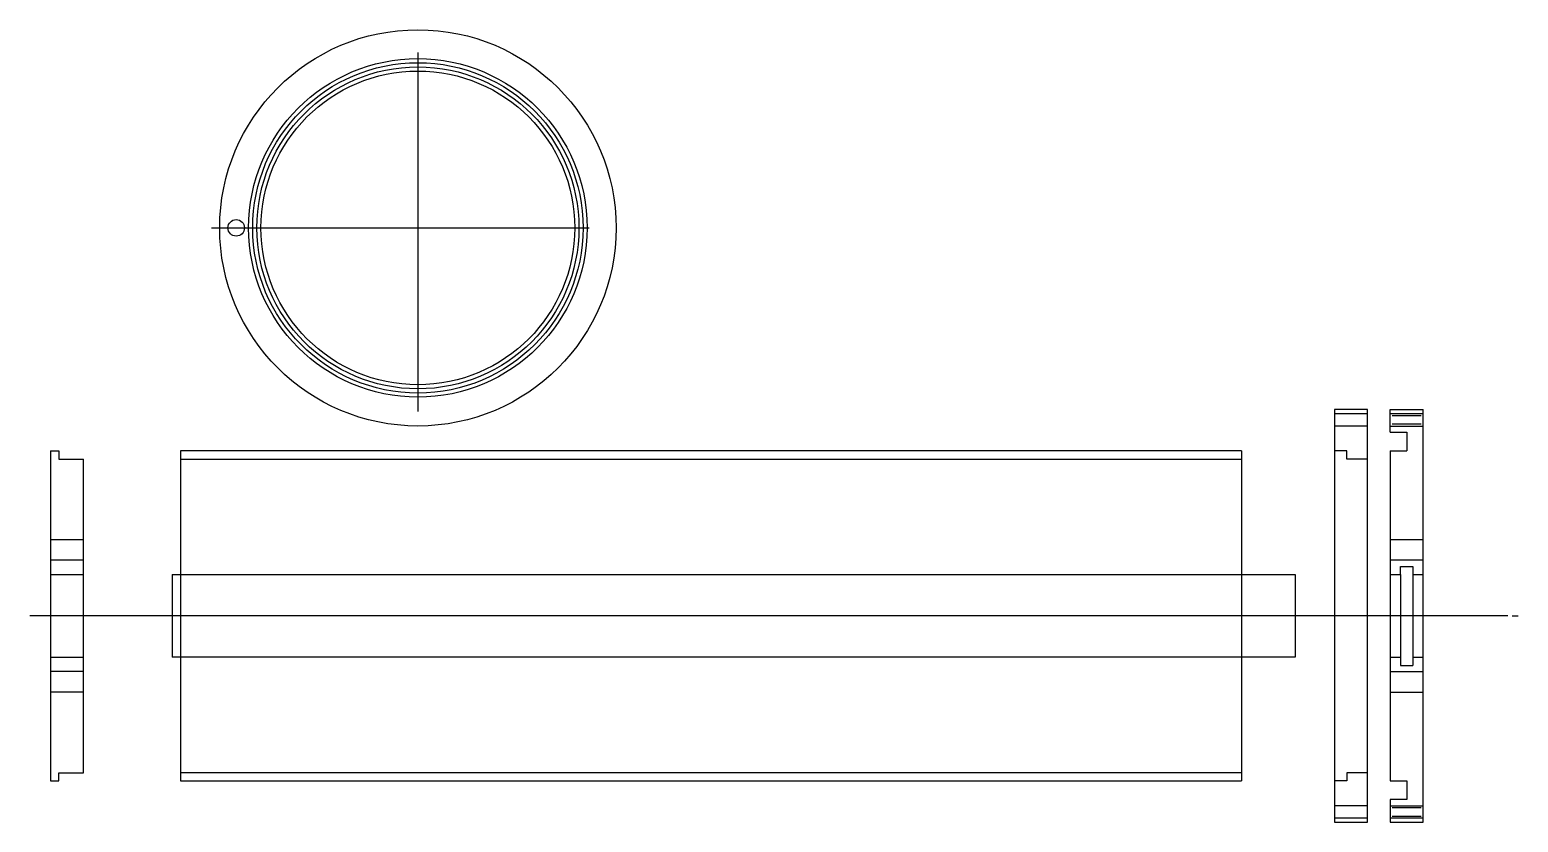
# Model space of a CAD drawing. Extents: x 74.3 to 85.6, y 85.6 to 91.6.
import ezdxf

# ---------------------------------------------------------------- set-up
doc = ezdxf.new("R2010")
doc.units = 0
doc.linetypes.add('DOTS', pattern=[0])
doc.linetypes.add('PHANTOM', pattern=[0])
doc.layers.add('LAYER01', color=7, linetype='CONTINUOUS')

msp = doc.modelspace()

# ---------------------------------------------------------------- linework, layer by layer
at = {"layer": 'LAYER01', "color": 0, "linetype": 'CONTINUOUS'}
for p, q in [((77.265625, 91.421875), (77.265625, 88.703125)), ((75.703125, 90.09375), (78.5625, 90.09375)), ((84.453125, 88.71875), (84.203125, 88.71875)), ((84.203125, 88.71875), (84.203125, 85.59375)), ((84.203125, 88.6875), (84.453125, 88.6875)), ((84.453125, 85.59375), (84.453125, 88.71875)), ((84.875, 85.59375), (84.875, 88.71875)), ((84.453125, 88.59375), (84.203125, 88.59375)), ((84.625, 88.546875), (84.75, 88.546875)), ((84.75, 88.546875), (84.75, 88.40625)), ((74.484375, 88.40625), (74.546875, 88.40625)), ((74.484375, 88.40625), (74.484375, 85.90625)), ((74.546875, 88.40625), (74.546875, 88.34375)), ((74.546875, 88.34375), (74.734375, 88.34375)), ((74.734375, 85.96875), (74.734375, 88.34375)), ((83.5, 88.40625), (75.46875, 88.40625)), ((75.46875, 88.40625), (75.46875, 85.90625)), ((75.46875, 88.34375), (83.5, 88.34375)), ((83.5, 88.40625), (83.5, 85.90625)), ((84.296875, 88.40625), (84.203125, 88.40625)), ((84.296875, 88.34375), (84.296875, 88.40625)), ((84.453125, 88.34375), (84.296875, 88.34375)), ((84.625, 88.40625), (84.625, 85.90625)), ((84.625, 88.40625), (84.75, 88.40625)), ((74.484375, 87.734375), (74.734375, 87.734375)), ((84.625, 87.734375), (84.875, 87.734375)), ((74.734375, 87.578125), (74.484375, 87.578125)), ((84.875, 87.578125), (84.625, 87.578125)), ((74.484375, 87.46875), (74.734375, 87.46875)), ((75.40625, 87.46875), (75.40625, 86.84375)), ((75.40625, 87.46875), (83.90625, 87.46875)), ((83.90625, 87.46875), (83.90625, 86.84375)), ((84.625, 87.46875), (84.703125, 87.46875)), ((84.703125, 87.46875), (84.703125, 87.53125)), ((84.703125, 87.53125), (84.796875, 87.53125)), ((84.703125, 87.46875), (84.703125, 86.84375)), ((84.796875, 87.53125), (84.796875, 87.46875)), ((84.796875, 87.46875), (84.875, 87.46875)), ((84.796875, 87.46875), (84.796875, 86.78125)), ((85.546875, 87.15625), (85.59375, 87.15625)), ((74.484375, 86.84375), (74.734375, 86.84375)), ((83.90625, 86.84375), (75.40625, 86.84375)), ((84.625, 86.84375), (84.703125, 86.84375)), ((84.703125, 86.84375), (84.703125, 86.78125)), ((84.703125, 86.78125), (84.796875, 86.78125)), ((84.796875, 86.84375), (84.875, 86.84375)), ((74.734375, 86.734375), (74.484375, 86.734375)), ((84.625, 86.734375), (84.875, 86.734375)), ((74.734375, 86.578125), (74.484375, 86.578125)), ((84.625, 86.578125), (84.875, 86.578125)), ((74.546875, 85.90625), (74.546875, 85.96875)), ((74.546875, 85.96875), (74.734375, 85.96875)), ((83.5, 85.96875), (75.46875, 85.96875)), ((84.453125, 85.96875), (84.296875, 85.96875)), ((84.296875, 85.96875), (84.296875, 85.90625)), ((74.484375, 85.90625), (74.546875, 85.90625)), ((75.46875, 85.90625), (83.5, 85.90625)), ((84.296875, 85.90625), (84.203125, 85.90625)), ((84.625, 85.90625), (84.75, 85.90625)), ((84.75, 85.90625), (84.75, 85.765625)), ((84.625, 85.765625), (84.625, 85.59375)), ((84.75, 85.765625), (84.625, 85.765625)), ((84.453125, 85.71875), (84.203125, 85.71875)), ((84.453125, 85.625), (84.203125, 85.625)), ((84.203125, 85.59375), (84.453125, 85.59375)), ((84.625, 85.59375), (84.875, 85.59375))]:
    msp.add_line(p, q, dxfattribs=at)
at = {"layer": 'LAYER01', "color": 0, "linetype": 'DOTS'}
for p, q in [((84.625, 88.6875), (84.875, 88.6875)), ((84.859375, 88.671875), (84.640625, 88.671875)), ((84.625, 88.59375), (84.875, 88.59375)), ((84.640625, 88.609375), (84.859375, 88.609375)), ((84.625, 85.71875), (84.875, 85.71875)), ((84.875, 85.625), (84.625, 85.625)), ((84.859375, 85.703125), (84.640625, 85.703125)), ((84.640625, 85.640625), (84.859375, 85.640625))]:
    msp.add_line(p, q, dxfattribs=at)
at = {"layer": 'LAYER01', "color": 0, "linetype": 'PHANTOM'}
msp.add_line((85.515625, 87.15625), (74.328125, 87.15625), dxfattribs=at)
at = {"layer": 'LAYER01', "color": 0, "linetype": 'CONTINUOUS'}
msp.add_lwpolyline([(84.625, 88.546875), (84.625, 88.71875), (84.875, 88.71875)], dxfattribs=at)
for centre, radius in [((77.265625, 90.09375), 1.5), ((77.265625, 90.09375), 1.28125), ((77.265625, 90.09375), 1.21875), ((77.265625, 90.09375), 1.1875), ((75.890625, 90.09375), 0.0625)]:
    msp.add_circle(centre, radius, dxfattribs=at)
at = {"layer": 'LAYER01', "color": 0, "linetype": 'DOTS'}
msp.add_circle((77.265625, 90.09375), 1.250391, dxfattribs=at)

doc.saveas('drawing.dxf')
